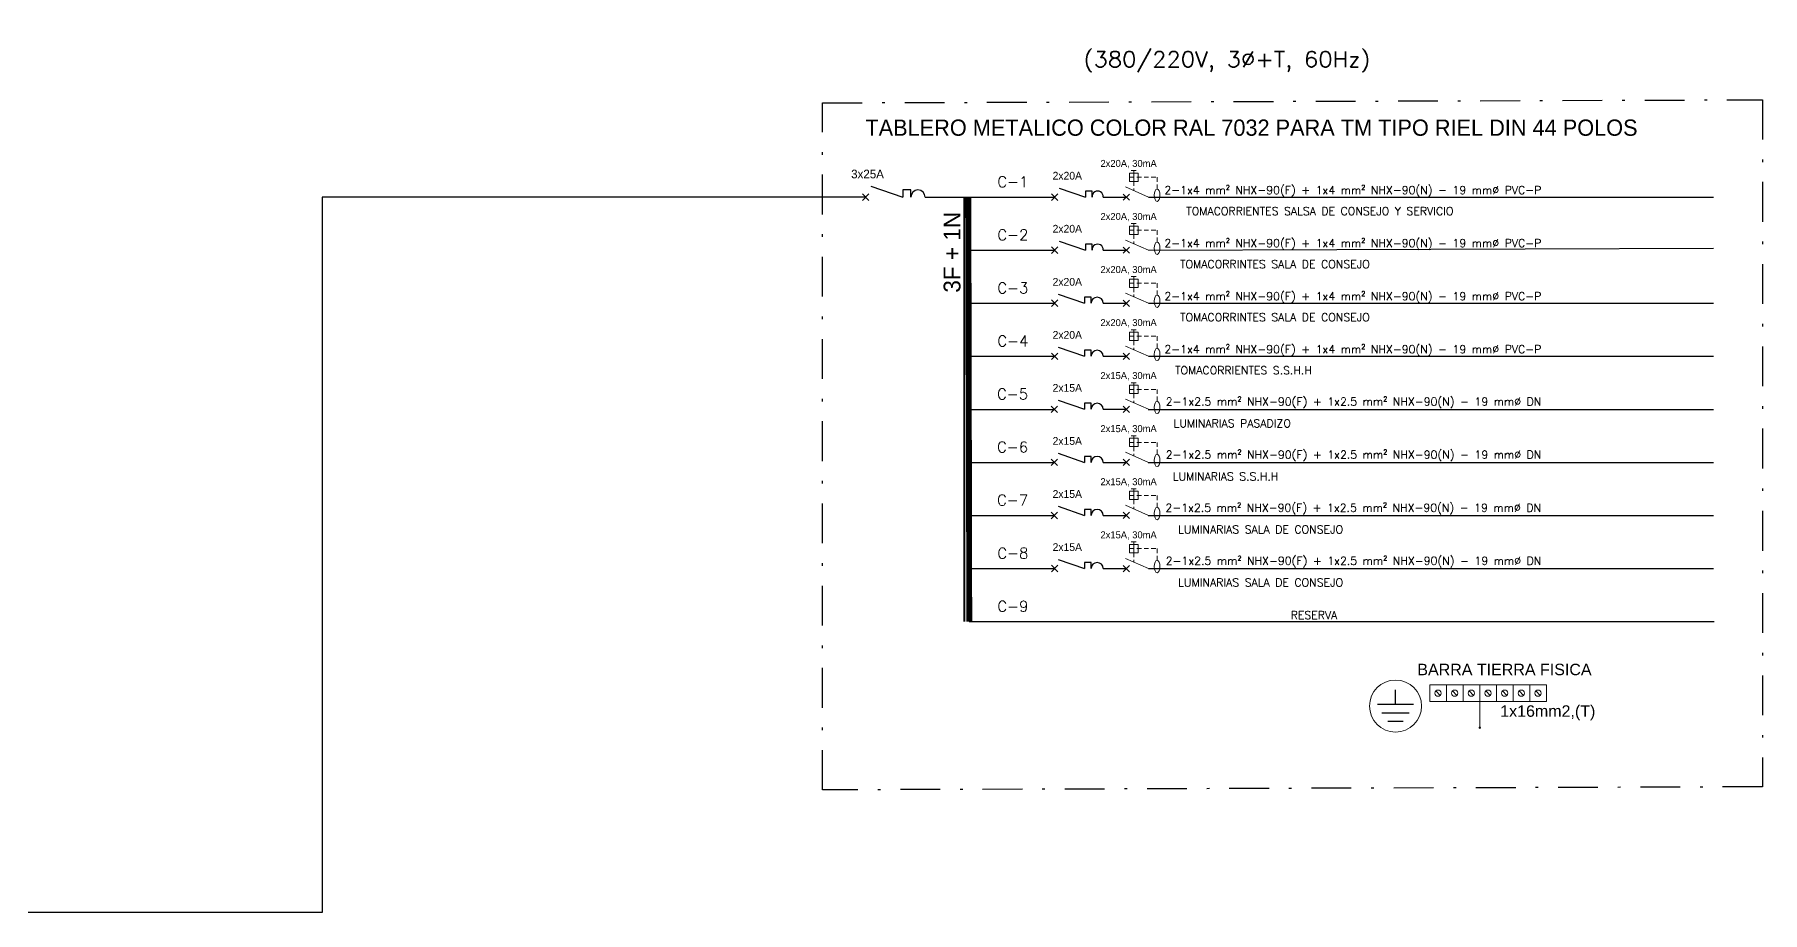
# Model space of a CAD drawing. Header units: inches. Extents: x 1395 to 2352, y -17763 to -17171.
# Drawn here: x 2073.9 to 2139, y -17502.1 to -17469 of the extents above; entities that cross this region are included whole.
import ezdxf

# ---------------------------------------------------------------- set-up
doc = ezdxf.new("R2010")
doc.units = ezdxf.units.IN
for name, pattern in [('CONTINUA', [0]), ('DASHDOT', [1, 0.5, -0.25, 0, -0.25]), ('HIDDEN', [0.375, 0.25, -0.125]), ('HIDDEN2', [0.1875, 0.125, -0.0625])]:
    doc.linetypes.add(name, pattern=pattern)
for name, color, linetype, lineweight in [('0-TEXTO Indicativo', 7, 'Continuous', 0), ('Barras', 13, 'Continuous', 0), ('Cables alumbrado', 2, 'Continuous', 5)]:
    doc.layers.add(name, color=color, linetype=linetype, lineweight=lineweight)
for name, color, linetype in [('0.4', 4, 'Continuous'), ('PROYECCIONES 0.2', 2, 'HIDDEN'), ('tablero', 1, 'Continuous'), ('TEXTO 0.3', 3, 'Continuous'), ('TEXTO 0.4', 4, 'Continuous')]:
    doc.layers.add(name, color=color, linetype=linetype)
doc.styles.add('CANGREJO80', font='romans.shx', dxfattribs={"width": 1.08, "height": 0.08})
doc.styles.add('kronen', font='GOTHIC.TTF')
doc.styles.add('RAUL-LTBT', font='swissl.ttf', dxfattribs={"height": 0.05})
doc.styles.add('Romans', font='romans.shx')

# ---------------------------------------------------------------- blocks, each defined once
blk = doc.blocks.new('vbnm')
at = {"layer": 'Cables alumbrado'}
for p, q in [((2288.975, 870.194), (2289.09, 870.194)), ((2288.975, 870.08), (2288.975, 870.194)), ((2288.996, 870.228), (2289.065, 870.228)), ((2289.031, 870.23), (2289.033, 870.08)), ((2289.09, 870.194), (2289.09, 870.08)), ((2288.888, 869.907), (2288.974, 869.821)), ((2288.888, 869.821), (2288.974, 869.907)), ((2289.233, 869.864), (2288.918, 870.003)), ((2289.09, 870.08), (2288.975, 870.08))]:
    blk.add_line(p, q, dxfattribs=at)
at = {"layer": 'Cables alumbrado', "linetype": 'HIDDEN2', "ltscale": 0.5}
for p, q in [((2288.975, 870.137), (2289.35, 870.137)), ((2289.35, 870.137), (2289.35, 869.974)), ((2289.033, 870.08), (2289.033, 869.952))]:
    blk.add_line(p, q, dxfattribs=at)
at = {"layer": 'Cables alumbrado'}
blk.add_ellipse((2289.35, 869.89), major_axis=(0, -0.084), ratio=0.466666, dxfattribs=at)
blk = doc.blocks.new('CONECCION A TIERA')
at = {"color": 50}
for p, q in [((50.428, 41.833), (50.428, 42.383)), ((51.108, 41.833), (49.747, 41.833)), ((49.912, 41.519), (50.944, 41.519)), ((50.138, 41.205), (50.717, 41.205))]:
    blk.add_line(p, q, dxfattribs=at)
at = {"layer": 'Barras'}
for p, q in [((52.116, 42.179), (51.949, 42.346)), ((52.744, 42.179), (52.578, 42.346)), ((53.372, 42.179), (53.206, 42.346)), ((54, 42.179), (53.834, 42.346)), ((54.628, 42.179), (54.462, 42.346)), ((55.256, 42.179), (55.09, 42.346)), ((55.884, 42.179), (55.718, 42.346)), ((53.603, 41.948), (53.603, 40.96))]:
    blk.add_line(p, q, dxfattribs=at)
at = {"layer": 'Barras', "elevation": 0}
for points in [[(51.719, 41.948), (52.347, 41.948), (52.347, 42.576), (51.719, 42.576)], [(52.347, 41.948), (52.975, 41.948), (52.975, 42.576), (52.347, 42.576)], [(52.975, 41.948), (53.603, 41.948), (53.603, 42.576), (52.975, 42.576)], [(53.603, 41.948), (54.231, 41.948), (54.231, 42.576), (53.603, 42.576)], [(54.231, 41.948), (54.859, 41.948), (54.859, 42.576), (54.231, 42.576)], [(54.859, 41.948), (55.487, 41.948), (55.487, 42.576), (54.859, 42.576)], [(55.487, 41.948), (56.115, 41.948), (56.115, 42.576), (55.487, 42.576)]]:
    blk.add_lwpolyline(points, close=True, dxfattribs=at)
at = {"layer": 'Barras'}
for centre, radius in [((50.428, 41.775), 0.982), ((52.033, 42.262), 0.118), ((52.661, 42.262), 0.118), ((53.289, 42.262), 0.118), ((53.917, 42.262), 0.118), ((54.545, 42.262), 0.118), ((55.173, 42.262), 0.118), ((55.801, 42.262), 0.118)]:
    blk.add_circle(centre, radius, dxfattribs=at)
for start, end in [(0, 180), (180, 0)]:
    blk.add_arc((53.603, 40.96), 0.0268, start, end, dxfattribs=at)

msp = doc.modelspace()

# ---------------------------------------------------------------- linework, layer by layer
at = {"layer": '0.4', "color": 240}
for p, q in [((2105.091, -17475.248), (2105.336, -17475.004)), ((2105.336, -17475.248), (2105.091, -17475.004)), ((2105.411, -17474.713), (2106.613, -17475.126)), ((2112.214, -17475.248), (2112.459, -17475.004)), ((2112.459, -17475.248), (2112.214, -17475.004)), ((2112.501, -17474.782), (2113.503, -17475.126)), ((2112.501, -17476.78), (2113.503, -17477.125)), ((2112.214, -17477.249), (2112.459, -17477.004)), ((2112.459, -17477.249), (2112.214, -17477.004)), ((2112.463, -17478.781), (2113.465, -17479.125)), ((2112.214, -17479.249), (2112.459, -17479.004)), ((2112.459, -17479.249), (2112.214, -17479.004)), ((2112.463, -17480.781), (2113.465, -17481.125)), ((2112.214, -17481.249), (2112.459, -17481.004)), ((2112.459, -17481.249), (2112.214, -17481.004)), ((2112.463, -17482.781), (2113.465, -17483.125)), ((2112.204, -17483.249), (2112.448, -17483.005)), ((2112.448, -17483.249), (2112.204, -17483.005)), ((2112.463, -17484.781), (2113.465, -17485.126)), ((2112.204, -17485.249), (2112.448, -17485.005)), ((2112.448, -17485.249), (2112.204, -17485.005)), ((2112.204, -17487.25), (2112.448, -17487.005)), ((2112.448, -17487.25), (2112.204, -17487.005)), ((2112.463, -17486.781), (2113.465, -17487.126)), ((2112.214, -17489.25), (2112.459, -17489.005)), ((2112.459, -17489.25), (2112.214, -17489.005)), ((2112.463, -17488.784), (2113.465, -17489.129))]:
    msp.add_line(p, q, dxfattribs=at)
at = {"layer": '0.4', "color": 5}
for p, q in [((2109.084, -17475.126), (2112.336, -17475.126)), ((2115.874, -17475.126), (2137.17, -17475.126)), ((2109.084, -17477.126), (2112.336, -17477.126)), ((2115.874, -17477.126), (2137.17, -17477.054)), ((2109.084, -17479.127), (2112.336, -17479.127)), ((2115.874, -17479.127), (2137.17, -17479.127)), ((2109.084, -17481.127), (2112.336, -17481.127)), ((2115.874, -17481.127), (2137.17, -17481.127)), ((2109.073, -17483.127), (2112.326, -17483.127)), ((2115.864, -17483.127), (2137.17, -17483.127)), ((2109.073, -17485.127), (2112.326, -17485.127)), ((2115.864, -17485.127), (2137.17, -17485.127)), ((2109.073, -17487.127), (2112.326, -17487.127)), ((2115.864, -17487.127), (2137.17, -17487.127)), ((2109.084, -17489.128), (2112.336, -17489.128)), ((2115.874, -17489.128), (2137.17, -17489.128)), ((2109.118, -17491.128), (2137.204, -17491.129))]:
    msp.add_line(p, q, dxfattribs=at)
at = {"layer": '0.4', "color": 5, "ltscale": 0.075}
for p, q in [((2114.166, -17475.126), (2115.044, -17475.126)), ((2114.166, -17477.125), (2115.044, -17477.125)), ((2114.166, -17479.125), (2115.044, -17479.125)), ((2114.166, -17481.125), (2115.044, -17481.125)), ((2114.166, -17483.125), (2115.044, -17483.125)), ((2114.166, -17485.126), (2115.044, -17485.126)), ((2114.166, -17487.126), (2115.044, -17487.126)), ((2114.166, -17489.129), (2115.044, -17489.129))]:
    msp.add_line(p, q, dxfattribs=at)
at = {"layer": '0.4', "color": 5, "elevation": 0}
for points in [[(2105.214, -17475.126), (2084.723, -17475.126), (2084.723, -17502.094), (1976.596, -17502.094), (1976.596, -17394.86), (1948.324, -17394.86)], [(2107.453, -17475.126), (2109.084, -17475.126)]]:
    msp.add_lwpolyline(points, dxfattribs=at)
at = {"layer": '0.4', "color": 240, "elevation": 0}
for points in [[(2106.912, -17475.126), (2106.912, -17474.855), (2106.613, -17474.855), (2106.613, -17475.126)], [(2113.752, -17475.126), (2113.752, -17474.901), (2113.503, -17474.901), (2113.503, -17475.126)], [(2113.752, -17477.125), (2113.752, -17476.899), (2113.503, -17476.899), (2113.503, -17477.125)], [(2113.715, -17479.125), (2113.715, -17478.899), (2113.465, -17478.899), (2113.465, -17479.125)], [(2113.715, -17481.125), (2113.715, -17480.9), (2113.465, -17480.9), (2113.465, -17481.125)], [(2113.715, -17483.125), (2113.715, -17482.9), (2113.465, -17482.9), (2113.465, -17483.125)], [(2113.715, -17485.126), (2113.715, -17484.9), (2113.465, -17484.9), (2113.465, -17485.126)], [(2113.715, -17487.126), (2113.715, -17486.9), (2113.465, -17486.9), (2113.465, -17487.126)], [(2113.715, -17489.129), (2113.715, -17488.903), (2113.465, -17488.903), (2113.465, -17489.129)]]:
    msp.add_lwpolyline(points, dxfattribs=at)
at = {"layer": '0.4', "color": 5, "const_width": 0.221, "elevation": 0}
msp.add_lwpolyline([(2109.084, -17475.126), (2109.118, -17491.128)], dxfattribs=at)
at = {"layer": '0.4', "color": 240}
for centre, radius, start, end in [((2107.183, -17475.126), 0.271, 0, 180), ((2113.959, -17475.107), 0.208, 354.79548, 185.20452), ((2113.959, -17477.106), 0.208, 354.79548, 185.20452), ((2113.94, -17479.125), 0.226, 0, 180), ((2113.94, -17481.125), 0.226, 0, 180), ((2113.94, -17483.125), 0.226, 0, 180), ((2113.94, -17485.126), 0.226, 0, 180), ((2113.94, -17487.126), 0.226, 0, 180), ((2113.94, -17489.129), 0.226, 0, 180)]:
    msp.add_arc(centre, radius, start, end, dxfattribs=at)
at = {"layer": 'PROYECCIONES 0.2', "color": 23, "linetype": 'CONTINUA', "lineweight": 40, "ltscale": 1.15}
msp.add_line((2108.919, -17475.126), (2108.919, -17491.129), dxfattribs=at)
at = {"layer": 'tablero', "color": 1, "linetype": 'DASHDOT', "ltscale": 3, "elevation": 0}
msp.add_lwpolyline([(2139.021, -17471.455), (2139.021, -17497.36), (2103.582, -17497.475), (2103.582, -17471.57)], close=True, dxfattribs=at)

# ---------------------------------------------------------------- block references
msp.add_blockref('CONECCION A TIERA', (2074.76, -17536.088))
at = {"layer": 'Cables alumbrado', "color": 4, "xscale": 2.753743601044437, "yscale": 2.753743601044437, "zscale": 2.753743601044437}
for p in [(-4188.086, -19870.509), (-4188.086, -19872.508), (-4188.086, -19874.508), (-4188.086, -19876.508), (-4188.086, -19878.508), (-4188.086, -19880.508), (-4188.086, -19882.509), (-4188.086, -19884.511)]:
    msp.add_blockref('vbnm', p, dxfattribs=at)

# ---------------------------------------------------------------- texts
at = {"layer": '0-TEXTO Indicativo', "linetype": 'HIDDEN', "style": 'RAUL-LTBT'}
msp.add_text('BARRA TIERRA FISICA', height=0.43177, dxfattribs=at).set_placement((2126.011, -17493.15))
at = {"layer": '0-TEXTO Indicativo', "style": 'RAUL-LTBT'}
msp.add_text('1x16mm2,(T)', height=0.43177, dxfattribs=at).set_placement((2129.136, -17494.717))
at = {"layer": 'TEXTO 0.3', "color": 7}
for s, height, style, p in [('2x20A, 30mA', 0.26407, 'kronen', (2114.064, -17473.987)), ('3x25A', 0.3256, 'kronen', (2104.664, -17474.417)), ('C-1', 0.407, 'Romans', (2110.177, -17474.752)), ('2x20A', 0.292, 'kronen', (2112.259, -17474.464)), ('2-1x4 mm² NHX-90(F) + 1x4 mm² NHX-90(N) - 19 mmØ PVC-P', 0.30177, 'Romans', (2116.473, -17475.011)), ('2x20A', 0.292, 'kronen', (2112.259, -17476.464)), ('2x20A, 30mA', 0.26407, 'kronen', (2114.064, -17475.987)), ('C-2', 0.407, 'Romans', (2110.177, -17476.752)), ('2-1x4 mm² NHX-90(F) + 1x4 mm² NHX-90(N) - 19 mmØ PVC-P', 0.30177, 'Romans', (2116.473, -17477.01)), ('2x20A', 0.292, 'kronen', (2112.259, -17478.465)), ('2x20A, 30mA', 0.26407, 'kronen', (2114.064, -17477.988)), ('C-3', 0.407, 'Romans', (2110.177, -17478.753)), ('2-1x4 mm² NHX-90(F) + 1x4 mm² NHX-90(N) - 19 mmØ PVC-P', 0.30177, 'Romans', (2116.473, -17479.012)), ('2x20A', 0.292, 'kronen', (2112.259, -17480.465)), ('2x20A, 30mA', 0.26407, 'kronen', (2114.064, -17479.988)), ('C-4', 0.407, 'Romans', (2110.177, -17480.753)), ('2-1x4 mm² NHX-90(F) + 1x4 mm² NHX-90(N) - 19 mmØ PVC-P', 0.30177, 'Romans', (2116.473, -17481.01)), ('2x15A', 0.292, 'kronen', (2112.259, -17482.463)), ('2x15A, 30mA', 0.26407, 'kronen', (2114.064, -17481.986)), ('C-5', 0.407, 'Romans', (2110.166, -17482.753)), ('2-1x2.5 mm² NHX-90(F) + 1x2.5 mm² NHX-90(N) - 19 mmØ DN', 0.30177, 'Romans', (2116.524, -17482.986)), ('2x15A, 30mA', 0.26407, 'kronen', (2114.064, -17483.987)), ('C-6', 0.407, 'Romans', (2110.166, -17484.753)), ('2x15A', 0.292, 'kronen', (2112.259, -17484.464)), ('2-1x2.5 mm² NHX-90(F) + 1x2.5 mm² NHX-90(N) - 19 mmØ DN', 0.30177, 'Romans', (2116.524, -17484.986)), ('2x15A, 30mA', 0.26407, 'kronen', (2114.064, -17485.987)), ('C-7', 0.407, 'Romans', (2110.166, -17486.753)), ('2x15A', 0.292, 'kronen', (2112.259, -17486.464)), ('2-1x2.5 mm² NHX-90(F) + 1x2.5 mm² NHX-90(N) - 19 mmØ DN', 0.30177, 'Romans', (2116.514, -17486.988)), ('2x15A, 30mA', 0.26407, 'kronen', (2114.064, -17487.99)), ('C-8', 0.407, 'Romans', (2110.177, -17488.754)), ('2x15A', 0.292, 'kronen', (2112.259, -17488.467)), ('2-1x2.5 mm² NHX-90(F) + 1x2.5 mm² NHX-90(N) - 19 mmØ DN', 0.30177, 'Romans', (2116.524, -17488.988)), ('C-9', 0.407, 'Romans', (2110.177, -17490.754))]:
    msp.add_text(s, height=height, dxfattribs=dict(at, style=style)).set_placement(p)
at = {"layer": 'TEXTO 0.3', "color": 7, "attachment_point": 5, "style": 'kronen'}
for s, insert, char_height, width in [('TABLERO METALICO COLOR RAL 7032 PARA TM TIPO RIEL DIN 44 POLOS', (2119.757, -17472.511), 0.61212, 30.90572), ('{\\Fromans|c0;TOMACORRIENTES SALSA DE CONSEJO Y SERVICIO}', (2122.335, -17475.654), 0.30177, 18.94515), ('{\\Fromans|c0;TOMACORRINTES SALA DE CONSEJO}', (2120.64, -17477.654), 0.30177, 15.98644), ('{\\Fromans|c0;TOMACORRINTES SALA DE CONSEJO}', (2120.64, -17479.654), 0.30177, 15.98644), ('{\\Fromans|c0;TOMACORRIENTES S.S.H.H}', (2119.454, -17481.655), 0.30177, 15.98644), ('{\\Fromans|c0;LUMINARIAS PASADIZO }', (2119.03, -17483.655), 0.30177, 15.98644), ('{\\Fromans|c0;LUMINARIAS S.S.H.H}', (2118.779, -17485.655), 0.30177, 15.98644), ('{\\Fromans|c0;LUMINARIAS SALA DE CONSEJO}', (2120.101, -17487.655), 0.30177, 15.98644), ('{\\Fromans|c0;LUMINARIAS SALA DE CONSEJO}', (2120.101, -17489.655), 0.30177, 15.98644), ('{\\Fromans|c0;RESERVA}', (2122.114, -17490.884), 0.30177, 15.98644)]:
    msp.add_mtext(s, dxfattribs=dict(at, insert=insert, char_height=char_height, width=width))
at = {"layer": 'TEXTO 0.4', "color": 42, "ltscale": 0.2, "insert": (2118.834, -17470.026), "char_height": 0.58294, "attachment_point": 5, "style": 'CANGREJO80'}
msp.add_mtext('(380/220V, 3Ø+T, 60Hz)', dxfattribs=at)
at = {"layer": 'TEXTO 0.4', "insert": (2108.472, -17477.204), "char_height": 0.6359, "attachment_point": 5, "rotation": 90, "style": 'kronen'}
msp.add_mtext('3F + 1N', dxfattribs=at)

doc.saveas('drawing.dxf')
